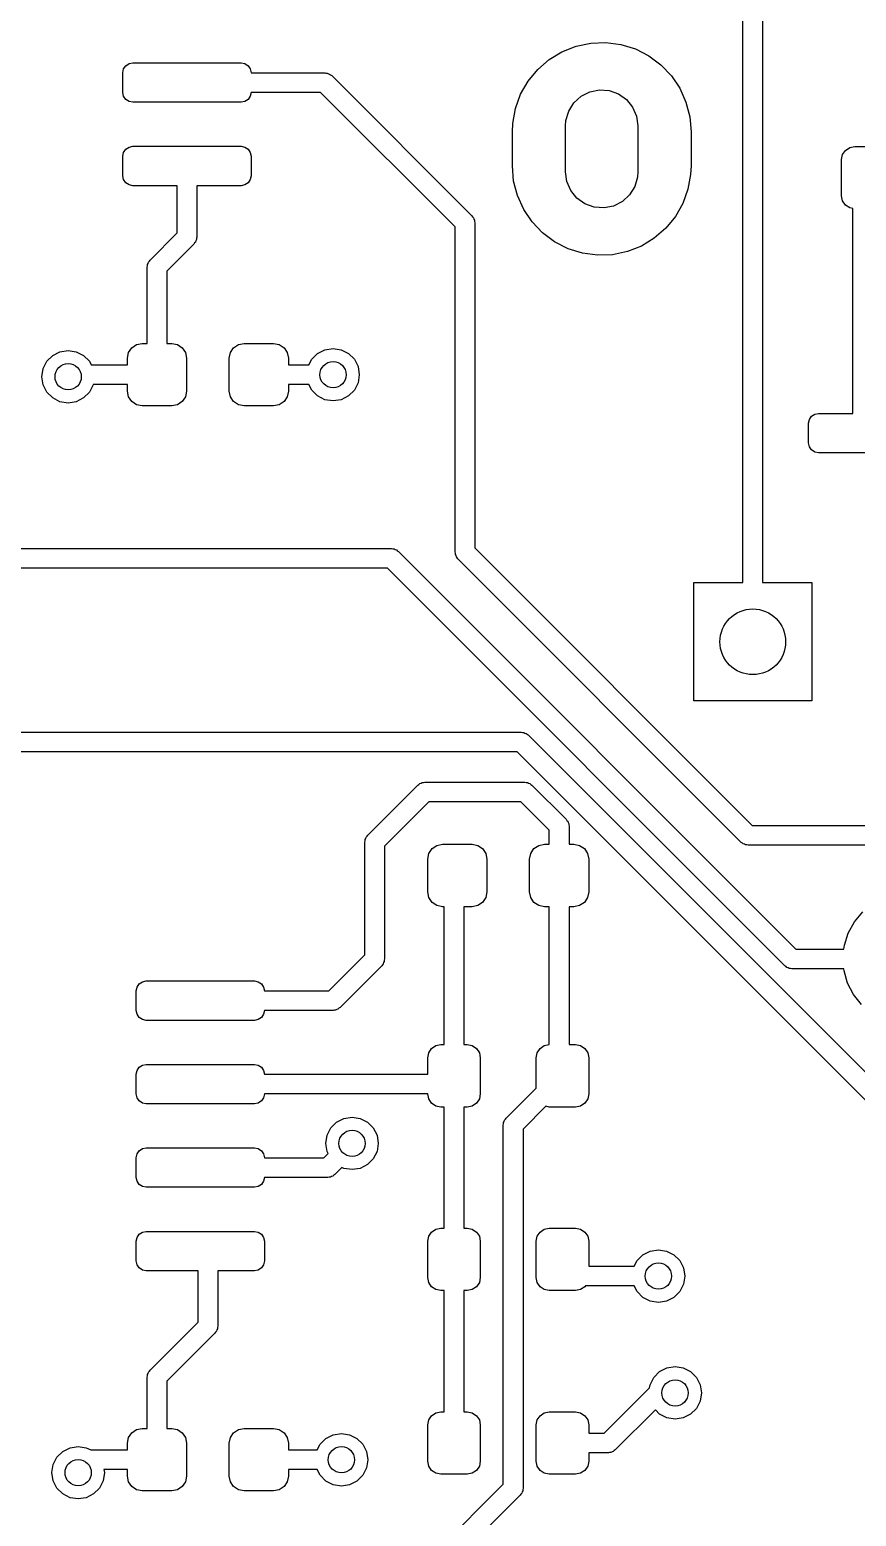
# Model space of a CAD drawing. Extents: x 74 to 208, y -143 to -31.
# Drawn here: x 156.04 to 168.62, y -102.21 to -79.59 of the extents above; entities that cross this region are included whole.
import ezdxf

# ---------------------------------------------------------------- set-up
doc = ezdxf.new("R2010")
doc.units = 0
doc.layers.add('BLACK', color=7, linetype='CONTINUOUS')

msp = doc.modelspace()

# ---------------------------------------------------------------- linework, layer by layer
at = {"layer": 'BLACK', "linetype": 'CONTINUOUS'}
for p, q in [((166.895, -88), (166.895, -76.1758)), ((167.195, -76.2379), (167.195, -88)), ((164.14, -79.9218), (164.354, -79.8374)), ((164.354, -79.8374), (164.579, -79.7901)), ((164.579, -79.7901), (164.809, -79.7815)), ((164.809, -79.7815), (165.037, -79.8117)), ((165.037, -79.8117), (165.257, -79.8799)), ((163.77, -80.1919), (163.944, -80.0411)), ((163.944, -80.0411), (164.14, -79.9218)), ((165.257, -79.8799), (165.462, -79.9841)), ((165.462, -79.9841), (165.646, -80.1214)), ((157.456, -80.241), (157.467, -80.1836)), ((157.456, -80.541), (157.456, -80.241)), ((157.467, -80.1836), (157.5, -80.1349)), ((157.5, -80.1349), (157.549, -80.1024)), ((157.549, -80.1024), (157.606, -80.091)), ((157.606, -80.091), (159.256, -80.091)), ((159.256, -80.091), (159.313, -80.1024)), ((159.313, -80.1024), (159.362, -80.1349)), ((159.362, -80.1349), (159.395, -80.1836)), ((159.395, -80.1836), (159.406, -80.241)), ((159.406, -80.241), (160.528, -80.241)), ((160.528, -80.241), (160.547, -80.2461)), ((160.547, -80.2461), (160.567, -80.2461)), ((160.567, -80.2461), (160.584, -80.256)), ((160.584, -80.256), (160.603, -80.2611)), ((160.603, -80.2611), (160.617, -80.2751)), ((160.617, -80.2751), (160.634, -80.2849)), ((160.634, -80.2849), (162.768, -82.4185)), ((163.624, -80.3697), (163.77, -80.1919)), ((165.646, -80.1214), (165.805, -80.2878)), ((165.805, -80.2878), (165.933, -80.4786)), ((163.51, -80.5695), (163.624, -80.3697)), ((164.564, -80.5306), (164.71, -80.5011)), ((164.71, -80.5011), (164.859, -80.512)), ((164.859, -80.512), (165, -80.5626)), ((165.933, -80.4786), (166.028, -80.6883)), ((157.467, -80.5984), (157.456, -80.541)), ((157.5, -80.6471), (157.467, -80.5984)), ((157.549, -80.6796), (157.5, -80.6471)), ((157.606, -80.691), (157.549, -80.6796)), ((159.256, -80.691), (157.606, -80.691)), ((159.313, -80.6796), (159.256, -80.691)), ((159.362, -80.6471), (159.313, -80.6796)), ((159.395, -80.5984), (159.362, -80.6471)), ((159.406, -80.541), (159.395, -80.5984)), ((160.466, -80.541), (159.406, -80.541)), ((162.512, -82.5867), (160.466, -80.541)), ((163.432, -80.7857), (163.51, -80.5695)), ((164.243, -80.8263), (164.321, -80.6994)), ((164.321, -80.6994), (164.431, -80.5984)), ((164.431, -80.5984), (164.564, -80.5306)), ((165, -80.5626), (165.122, -80.6491)), ((165.122, -80.6491), (165.215, -80.7651)), ((166.028, -80.6883), (166.086, -80.9109)), ((163.391, -81.012), (163.432, -80.7857)), ((164.195, -81.05), (164.201, -80.9697)), ((164.201, -80.9697), (164.243, -80.8263)), ((165.215, -80.7651), (165.275, -80.9021)), ((165.275, -80.9021), (165.295, -81.05)), ((166.086, -80.9109), (166.105, -81.14)), ((163.385, -81.14), (163.391, -81.012)), ((163.385, -81.66), (163.385, -81.14)), ((164.195, -81.75), (164.195, -81.05)), ((165.295, -81.05), (165.295, -81.75)), ((166.105, -81.14), (166.105, -81.66)), ((157.467, -81.4536), (157.5, -81.4049)), ((157.5, -81.4049), (157.549, -81.3724)), ((157.549, -81.3724), (157.606, -81.361)), ((157.606, -81.361), (159.256, -81.361)), ((159.256, -81.361), (159.313, -81.3724)), ((159.313, -81.3724), (159.362, -81.4049)), ((159.362, -81.4049), (159.395, -81.4536)), ((168.411, -81.4873), (168.455, -81.4224)), ((168.455, -81.4224), (168.52, -81.379)), ((168.52, -81.379), (168.596, -81.3638)), ((168.596, -81.3638), (168.996, -81.3638)), ((157.456, -81.511), (157.467, -81.4536)), ((157.456, -81.811), (157.456, -81.511)), ((159.395, -81.4536), (159.406, -81.511)), ((159.406, -81.511), (159.406, -81.811)), ((168.396, -81.5638), (168.411, -81.4873)), ((168.396, -82.1138), (168.396, -81.5638)), ((157.467, -81.8684), (157.456, -81.811)), ((157.5, -81.9171), (157.467, -81.8684)), ((159.395, -81.8684), (159.362, -81.9171)), ((159.406, -81.811), (159.395, -81.8684)), ((163.404, -81.8891), (163.385, -81.66)), ((164.215, -81.8979), (164.195, -81.75)), ((165.289, -81.8303), (165.247, -81.9737)), ((165.295, -81.75), (165.289, -81.8303)), ((166.099, -81.788), (166.058, -82.0143)), ((166.105, -81.66), (166.099, -81.788)), ((157.549, -81.9496), (157.5, -81.9171)), ((157.606, -81.961), (157.549, -81.9496)), ((158.281, -81.961), (157.606, -81.961)), ((158.281, -82.6799), (158.281, -81.961)), ((159.256, -81.961), (158.581, -81.961)), ((158.581, -81.961), (158.581, -82.742)), ((159.313, -81.9496), (159.256, -81.961)), ((159.362, -81.9171), (159.313, -81.9496)), ((163.462, -82.1117), (163.404, -81.8891)), ((164.275, -82.0349), (164.215, -81.8979)), ((164.368, -82.1509), (164.275, -82.0349)), ((165.169, -82.1006), (165.059, -82.2016)), ((165.247, -81.9737), (165.169, -82.1006)), ((166.058, -82.0143), (165.98, -82.2305)), ((163.557, -82.3214), (163.462, -82.1117)), ((163.685, -82.5122), (163.557, -82.3214)), ((164.49, -82.2374), (164.368, -82.1509)), ((164.631, -82.288), (164.49, -82.2374)), ((164.78, -82.2989), (164.631, -82.288)), ((164.926, -82.2694), (164.78, -82.2989)), ((165.059, -82.2016), (164.926, -82.2694)), ((165.98, -82.2305), (165.866, -82.4303)), ((168.411, -82.1903), (168.396, -82.1138)), ((168.455, -82.2552), (168.411, -82.1903)), ((168.52, -82.2986), (168.455, -82.2552)), ((168.57, -82.3086), (168.52, -82.2986)), ((168.57, -85.425), (168.57, -82.3086)), ((162.768, -82.4185), (162.778, -82.4356)), ((162.778, -82.4356), (162.792, -82.4496)), ((162.792, -82.4496), (162.797, -82.4687)), ((162.797, -82.4687), (162.806, -82.4858)), ((162.806, -82.4858), (162.806, -82.5055)), ((162.806, -82.5055), (162.812, -82.5246)), ((162.812, -82.5246), (162.812, -87.4711)), ((163.844, -82.6786), (163.685, -82.5122)), ((165.866, -82.4303), (165.72, -82.6081)), ((157.869, -83.0919), (158.281, -82.6799)), ((158.576, -82.7808), (158.566, -82.7979)), ((158.581, -82.742), (158.576, -82.7611)), ((158.576, -82.7611), (158.576, -82.7808)), ((162.512, -87.5332), (162.512, -82.5867)), ((164.028, -82.8159), (163.844, -82.6786)), ((165.546, -82.7589), (165.35, -82.8782)), ((165.72, -82.6081), (165.546, -82.7589)), ((158.537, -82.8481), (158.125, -83.2601)), ((158.547, -82.831), (158.537, -82.8481)), ((158.561, -82.817), (158.547, -82.831)), ((158.566, -82.7979), (158.561, -82.817)), ((164.233, -82.9201), (164.028, -82.8159)), ((164.453, -82.9883), (164.233, -82.9201)), ((164.681, -83.0185), (164.453, -82.9883)), ((164.911, -83.0099), (164.681, -83.0185)), ((165.136, -82.9626), (164.911, -83.0099)), ((165.35, -82.8782), (165.136, -82.9626)), ((157.825, -83.198), (157.83, -83.1789)), ((157.825, -84.361), (157.825, -83.198)), ((157.83, -83.1592), (157.84, -83.1421)), ((157.83, -83.1789), (157.83, -83.1592)), ((157.84, -83.1421), (157.845, -83.123)), ((157.845, -83.123), (157.859, -83.109)), ((157.859, -83.109), (157.869, -83.0919)), ((158.125, -83.2601), (158.125, -84.361)), ((157.664, -84.3781), (157.75, -84.361)), ((157.75, -84.361), (157.825, -84.361)), ((158.125, -84.361), (158.2, -84.361)), ((158.2, -84.361), (158.286, -84.3781)), ((159.214, -84.3781), (159.3, -84.361)), ((159.3, -84.361), (159.75, -84.361)), ((159.75, -84.361), (159.836, -84.3781)), ((156.298, -84.632), (156.387, -84.5435)), ((156.387, -84.5435), (156.498, -84.4867)), ((156.498, -84.4867), (156.622, -84.4671)), ((156.622, -84.4671), (156.746, -84.4867)), ((156.746, -84.4867), (156.857, -84.5435)), ((156.857, -84.5435), (156.946, -84.632)), ((157.525, -84.586), (157.542, -84.4999)), ((157.525, -84.686), (157.525, -84.586)), ((157.542, -84.4999), (157.591, -84.4269)), ((157.591, -84.4269), (157.664, -84.3781)), ((158.286, -84.3781), (158.359, -84.4269)), ((158.359, -84.4269), (158.408, -84.4999)), ((158.408, -84.4999), (158.425, -84.586)), ((158.425, -84.586), (158.425, -85.086)), ((159.075, -84.586), (159.092, -84.4999)), ((159.075, -85.086), (159.075, -84.586)), ((159.092, -84.4999), (159.141, -84.4269)), ((159.141, -84.4269), (159.214, -84.3781)), ((159.836, -84.3781), (159.909, -84.4269)), ((159.909, -84.4269), (159.958, -84.4999)), ((159.958, -84.4999), (159.975, -84.586)), ((159.975, -84.586), (159.975, -84.686)), ((160.331, -84.6009), (160.42, -84.5124)), ((160.42, -84.5124), (160.531, -84.4556)), ((160.531, -84.4556), (160.655, -84.436)), ((160.655, -84.436), (160.779, -84.4556)), ((160.779, -84.4556), (160.89, -84.5124)), ((160.89, -84.5124), (160.979, -84.6009)), ((156.222, -84.8671), (156.242, -84.7435)), ((156.242, -84.7435), (156.298, -84.632)), ((156.946, -84.632), (156.973, -84.686)), ((156.973, -84.686), (157.525, -84.686)), ((159.975, -84.686), (160.288, -84.686)), ((160.288, -84.686), (160.331, -84.6009)), ((160.979, -84.6009), (161.035, -84.7124)), ((161.035, -84.7124), (161.055, -84.836)), ((156.242, -84.9907), (156.222, -84.8671)), ((156.298, -85.1022), (156.242, -84.9907)), ((157.003, -84.9907), (156.946, -85.1022)), ((157.525, -84.986), (157.003, -84.986)), ((157.003, -84.986), (157.003, -84.9907)), ((157.525, -85.086), (157.525, -84.986)), ((160.288, -84.986), (159.975, -84.986)), ((159.975, -84.986), (159.975, -85.086)), ((160.331, -85.0711), (160.288, -84.986)), ((161.035, -84.9596), (160.979, -85.0711)), ((161.055, -84.836), (161.035, -84.9596)), ((156.387, -85.1907), (156.298, -85.1022)), ((156.498, -85.2475), (156.387, -85.1907)), ((156.622, -85.2671), (156.498, -85.2475)), ((156.746, -85.2475), (156.622, -85.2671)), ((156.857, -85.1907), (156.746, -85.2475)), ((156.946, -85.1022), (156.857, -85.1907)), ((157.542, -85.1721), (157.525, -85.086)), ((157.591, -85.2451), (157.542, -85.1721)), ((157.664, -85.2939), (157.591, -85.2451)), ((158.359, -85.2451), (158.286, -85.2939)), ((158.408, -85.1721), (158.359, -85.2451)), ((158.425, -85.086), (158.408, -85.1721)), ((159.092, -85.1721), (159.075, -85.086)), ((159.141, -85.2451), (159.092, -85.1721)), ((159.214, -85.2939), (159.141, -85.2451)), ((159.909, -85.2451), (159.836, -85.2939)), ((159.958, -85.1721), (159.909, -85.2451)), ((159.975, -85.086), (159.958, -85.1721)), ((160.42, -85.1596), (160.331, -85.0711)), ((160.531, -85.2164), (160.42, -85.1596)), ((160.655, -85.236), (160.531, -85.2164)), ((160.779, -85.2164), (160.655, -85.236)), ((160.89, -85.1596), (160.779, -85.2164)), ((160.979, -85.0711), (160.89, -85.1596)), ((157.75, -85.311), (157.664, -85.2939)), ((158.2, -85.311), (157.75, -85.311)), ((158.286, -85.2939), (158.2, -85.311)), ((159.3, -85.311), (159.214, -85.2939)), ((159.75, -85.311), (159.3, -85.311)), ((159.836, -85.2939), (159.75, -85.311)), ((167.907, -85.5176), (167.939, -85.4689)), ((167.939, -85.4689), (167.988, -85.4364)), ((167.988, -85.4364), (168.045, -85.425)), ((168.045, -85.425), (168.57, -85.425)), ((167.895, -85.575), (167.907, -85.5176)), ((167.895, -85.875), (167.895, -85.575)), ((167.907, -85.9324), (167.895, -85.875)), ((167.939, -85.9811), (167.907, -85.9324)), ((167.988, -86.0136), (167.939, -85.9811)), ((168.045, -86.025), (167.988, -86.0136)), ((169.22, -86.025), (168.045, -86.025)), ((152.716, -87.48), (161.544, -87.48)), ((161.544, -87.48), (161.563, -87.4851)), ((161.563, -87.4851), (161.583, -87.4851)), ((161.583, -87.4851), (161.6, -87.495)), ((161.6, -87.495), (161.619, -87.5001)), ((161.619, -87.5001), (161.633, -87.5141)), ((161.633, -87.5141), (161.65, -87.5239)), ((161.65, -87.5239), (167.702, -93.576)), ((162.517, -87.5523), (162.512, -87.5332)), ((162.812, -87.4711), (167.037, -91.6964)), ((162.517, -87.572), (162.517, -87.5523)), ((162.527, -87.5891), (162.517, -87.572)), ((162.532, -87.6082), (162.527, -87.5891)), ((162.546, -87.6222), (162.532, -87.6082)), ((162.556, -87.6393), (162.546, -87.6222)), ((166.869, -91.9525), (162.556, -87.6393)), ((161.482, -87.78), (152.654, -87.78)), ((167.534, -93.8321), (161.482, -87.78)), ((166.145, -89.8), (166.145, -88)), ((166.145, -88), (166.895, -88)), ((167.195, -88), (167.945, -88)), ((167.945, -88), (167.945, -89.8)), ((167.945, -89.8), (166.145, -89.8)), ((153.478, -90.274), (163.521, -90.274)), ((163.521, -90.274), (163.54, -90.2791)), ((163.54, -90.2791), (163.56, -90.2791)), ((163.56, -90.2791), (163.577, -90.289)), ((163.577, -90.289), (163.596, -90.2941)), ((163.596, -90.2941), (163.61, -90.3081)), ((163.61, -90.3081), (163.627, -90.3179)), ((163.627, -90.3179), (170.286, -96.9768)), ((163.459, -90.574), (153.416, -90.574)), ((170.03, -97.145), (163.459, -90.574)), ((161.184, -91.8419), (161.946, -91.0799)), ((161.946, -91.0799), (161.963, -91.0701)), ((161.963, -91.0701), (161.977, -91.0561)), ((161.977, -91.0561), (161.996, -91.051)), ((161.996, -91.051), (162.013, -91.0411)), ((162.013, -91.0411), (162.033, -91.0411)), ((162.033, -91.0411), (162.052, -91.036)), ((162.052, -91.036), (163.576, -91.036)), ((163.576, -91.036), (163.595, -91.0411)), ((163.595, -91.0411), (163.615, -91.0411)), ((163.615, -91.0411), (163.632, -91.051)), ((163.632, -91.051), (163.651, -91.0561)), ((163.651, -91.0561), (163.665, -91.0701)), ((163.665, -91.0701), (163.682, -91.0799)), ((163.682, -91.0799), (164.203, -91.6009)), ((162.114, -91.336), (161.44, -92.0101)), ((163.514, -91.336), (162.114, -91.336)), ((163.947, -91.7691), (163.514, -91.336)), ((164.203, -91.6009), (164.213, -91.618)), ((163.947, -91.981), (163.947, -91.7691)), ((164.213, -91.618), (164.227, -91.632)), ((164.227, -91.632), (164.232, -91.6511)), ((164.232, -91.6511), (164.242, -91.6682)), ((164.242, -91.6682), (164.242, -91.6879)), ((164.242, -91.6879), (164.247, -91.707)), ((164.247, -91.707), (164.247, -91.981)), ((167.037, -91.6964), (172.728, -91.6964)), ((161.14, -91.948), (161.145, -91.9289)), ((161.14, -93.6639), (161.14, -91.948)), ((161.145, -91.9092), (161.155, -91.8921)), ((161.145, -91.9289), (161.145, -91.9092)), ((161.155, -91.8921), (161.16, -91.873)), ((161.16, -91.873), (161.174, -91.859)), ((161.174, -91.859), (161.184, -91.8419)), ((161.44, -92.0101), (161.44, -93.726)), ((162.114, -92.1199), (162.163, -92.0469)), ((162.163, -92.0469), (162.236, -91.9981)), ((162.236, -91.9981), (162.322, -91.981)), ((162.322, -91.981), (162.772, -91.981)), ((162.772, -91.981), (162.858, -91.9981)), ((162.858, -91.9981), (162.931, -92.0469)), ((162.931, -92.0469), (162.98, -92.1199)), ((163.664, -92.1199), (163.713, -92.0469)), ((163.713, -92.0469), (163.786, -91.9981)), ((163.786, -91.9981), (163.872, -91.981)), ((163.872, -91.981), (163.947, -91.981)), ((164.247, -91.981), (164.322, -91.981)), ((164.322, -91.981), (164.408, -91.9981)), ((164.408, -91.9981), (164.481, -92.0469)), ((164.481, -92.0469), (164.53, -92.1199)), ((166.886, -91.9623), (166.869, -91.9525)), ((166.9, -91.9763), (166.886, -91.9623)), ((166.919, -91.9814), (166.9, -91.9763)), ((166.936, -91.9913), (166.919, -91.9814)), ((166.956, -91.9913), (166.936, -91.9913)), ((166.975, -91.9964), (166.956, -91.9913)), ((172.79, -91.9964), (166.975, -91.9964)), ((162.097, -92.206), (162.114, -92.1199)), ((162.097, -92.706), (162.097, -92.206)), ((162.98, -92.1199), (162.997, -92.206)), ((162.997, -92.206), (162.997, -92.706)), ((163.647, -92.206), (163.664, -92.1199)), ((163.647, -92.706), (163.647, -92.206)), ((164.53, -92.1199), (164.547, -92.206)), ((164.547, -92.206), (164.547, -92.706)), ((162.114, -92.7921), (162.097, -92.706)), ((162.997, -92.706), (162.98, -92.7921)), ((163.664, -92.7921), (163.647, -92.706)), ((164.547, -92.706), (164.53, -92.7921)), ((162.163, -92.8651), (162.114, -92.7921)), ((162.236, -92.9139), (162.163, -92.8651)), ((162.322, -92.931), (162.236, -92.9139)), ((162.347, -92.931), (162.322, -92.931)), ((162.347, -95.029), (162.347, -92.931)), ((162.772, -92.931), (162.647, -92.931)), ((162.647, -92.931), (162.647, -95.029)), ((162.858, -92.9139), (162.772, -92.931)), ((162.931, -92.8651), (162.858, -92.9139)), ((162.98, -92.7921), (162.931, -92.8651)), ((163.713, -92.8651), (163.664, -92.7921)), ((163.786, -92.9139), (163.713, -92.8651)), ((163.872, -92.931), (163.786, -92.9139)), ((163.947, -92.931), (163.872, -92.931)), ((163.947, -95.029), (163.947, -92.931)), ((164.322, -92.931), (164.247, -92.931)), ((164.247, -92.931), (164.247, -95.029)), ((164.408, -92.9139), (164.322, -92.931)), ((164.481, -92.8651), (164.408, -92.9139)), ((164.53, -92.7921), (164.481, -92.8651)), ((168.499, -93.3321), (168.593, -93.161)), ((168.593, -93.161), (168.718, -93.0115)), ((168.44, -93.5181), (168.499, -93.3321)), ((167.702, -93.576), (168.433, -93.576)), ((168.433, -93.576), (168.44, -93.5181)), ((160.593, -94.211), (161.14, -93.6639)), ((161.396, -93.8321), (160.761, -94.4671)), ((161.406, -93.815), (161.396, -93.8321)), ((161.42, -93.801), (161.406, -93.815)), ((161.425, -93.7819), (161.42, -93.801)), ((161.435, -93.7648), (161.425, -93.7819)), ((161.44, -93.726), (161.435, -93.7451)), ((161.435, -93.7451), (161.435, -93.7648)), ((167.551, -93.8419), (167.534, -93.8321)), ((167.565, -93.8559), (167.551, -93.8419)), ((167.584, -93.861), (167.565, -93.8559)), ((167.601, -93.8709), (167.584, -93.861)), ((157.703, -94.1049), (157.752, -94.0724)), ((157.752, -94.0724), (157.809, -94.061)), ((157.809, -94.061), (159.459, -94.061)), ((159.459, -94.061), (159.517, -94.0724)), ((159.517, -94.0724), (159.565, -94.1049)), ((167.621, -93.8709), (167.601, -93.8709)), ((167.64, -93.876), (167.621, -93.8709)), ((168.432, -93.876), (167.64, -93.876)), ((168.434, -93.9065), (168.432, -93.876)), ((168.488, -94.0941), (168.434, -93.9065)), ((168.577, -94.2677), (168.488, -94.0941)), ((157.659, -94.211), (157.671, -94.1536)), ((157.659, -94.511), (157.659, -94.211)), ((157.671, -94.1536), (157.703, -94.1049)), ((159.565, -94.1049), (159.598, -94.1536)), ((159.598, -94.1536), (159.609, -94.211)), ((159.609, -94.211), (160.593, -94.211)), ((168.699, -94.4207), (168.577, -94.2677)), ((157.671, -94.5684), (157.659, -94.511)), ((159.609, -94.511), (159.598, -94.5684)), ((160.655, -94.511), (159.609, -94.511)), ((160.674, -94.5059), (160.655, -94.511)), ((160.694, -94.5059), (160.674, -94.5059)), ((160.711, -94.496), (160.694, -94.5059)), ((160.73, -94.4909), (160.711, -94.496)), ((160.744, -94.4769), (160.73, -94.4909)), ((160.761, -94.4671), (160.744, -94.4769)), ((157.703, -94.6171), (157.671, -94.5684)), ((157.752, -94.6496), (157.703, -94.6171)), ((157.809, -94.661), (157.752, -94.6496)), ((159.459, -94.661), (157.809, -94.661)), ((159.517, -94.6496), (159.459, -94.661)), ((159.565, -94.6171), (159.517, -94.6496)), ((159.598, -94.5684), (159.565, -94.6171)), ((162.097, -95.229), (162.112, -95.1525)), ((162.112, -95.1525), (162.156, -95.0876)), ((162.156, -95.0876), (162.22, -95.0442)), ((162.22, -95.0442), (162.297, -95.029)), ((162.297, -95.029), (162.347, -95.029)), ((162.647, -95.029), (162.697, -95.029)), ((162.697, -95.029), (162.774, -95.0442)), ((162.774, -95.0442), (162.838, -95.0876)), ((162.838, -95.0876), (162.882, -95.1525)), ((162.882, -95.1525), (162.897, -95.229)), ((163.747, -95.229), (163.762, -95.1525)), ((163.762, -95.1525), (163.806, -95.0876)), ((163.806, -95.0876), (163.87, -95.0442)), ((163.87, -95.0442), (163.947, -95.029)), ((164.247, -95.029), (164.347, -95.029)), ((164.347, -95.029), (164.424, -95.0442)), ((164.424, -95.0442), (164.488, -95.0876)), ((164.488, -95.0876), (164.532, -95.1525)), ((164.532, -95.1525), (164.547, -95.229)), ((157.659, -95.481), (157.671, -95.4236)), ((157.671, -95.4236), (157.703, -95.3749)), ((157.703, -95.3749), (157.752, -95.3424)), ((157.752, -95.3424), (157.809, -95.331)), ((157.809, -95.331), (159.459, -95.331)), ((159.459, -95.331), (159.517, -95.3424)), ((159.517, -95.3424), (159.565, -95.3749)), ((159.565, -95.3749), (159.598, -95.4236)), ((159.598, -95.4236), (159.609, -95.481)), ((162.097, -95.481), (162.097, -95.229)), ((162.897, -95.229), (162.897, -95.779)), ((163.747, -95.6919), (163.747, -95.229)), ((164.547, -95.229), (164.547, -95.779)), ((157.659, -95.781), (157.659, -95.481)), ((159.609, -95.481), (162.097, -95.481)), ((157.671, -95.8384), (157.659, -95.781)), ((157.703, -95.8871), (157.671, -95.8384)), ((157.752, -95.9196), (157.703, -95.8871)), ((159.565, -95.8871), (159.517, -95.9196)), ((159.598, -95.8384), (159.565, -95.8871)), ((159.609, -95.781), (159.598, -95.8384)), ((162.097, -95.781), (159.609, -95.781)), ((162.112, -95.8555), (162.097, -95.781)), ((162.156, -95.9204), (162.112, -95.8555)), ((162.882, -95.8555), (162.838, -95.9204)), ((162.897, -95.779), (162.882, -95.8555)), ((163.291, -96.1479), (163.747, -95.6919)), ((164.532, -95.8555), (164.488, -95.9204)), ((164.547, -95.779), (164.532, -95.8555)), ((157.809, -95.931), (157.752, -95.9196)), ((159.459, -95.931), (157.809, -95.931)), ((159.517, -95.9196), (159.459, -95.931)), ((160.821, -96.1521), (160.944, -96.1325)), ((160.944, -96.1325), (161.068, -96.1521)), ((162.22, -95.9638), (162.156, -95.9204)), ((162.297, -95.979), (162.22, -95.9638)), ((162.347, -95.979), (162.297, -95.979)), ((162.347, -97.823), (162.347, -95.979)), ((162.697, -95.979), (162.647, -95.979)), ((162.647, -95.979), (162.647, -97.823)), ((162.774, -95.9638), (162.697, -95.979)), ((162.838, -95.9204), (162.774, -95.9638)), ((163.895, -95.9686), (163.547, -96.3161)), ((163.947, -95.979), (163.895, -95.9686)), ((164.347, -95.979), (163.947, -95.979)), ((164.424, -95.9638), (164.347, -95.979)), ((164.488, -95.9204), (164.424, -95.9638)), ((160.564, -96.4089), (160.621, -96.2974)), ((160.621, -96.2974), (160.709, -96.2089)), ((160.709, -96.2089), (160.821, -96.1521)), ((161.068, -96.1521), (161.179, -96.2089)), ((161.179, -96.2089), (161.268, -96.2974)), ((161.268, -96.2974), (161.325, -96.4089)), ((163.247, -96.254), (163.252, -96.2349)), ((163.247, -101.717), (163.247, -96.254)), ((163.252, -96.2152), (163.262, -96.1981)), ((163.252, -96.2349), (163.252, -96.2152)), ((163.262, -96.1981), (163.267, -96.179)), ((163.267, -96.179), (163.281, -96.165)), ((163.281, -96.165), (163.291, -96.1479)), ((163.547, -96.3161), (163.547, -101.779)), ((160.544, -96.5325), (160.564, -96.4089)), ((160.564, -96.6561), (160.544, -96.5325)), ((161.325, -96.4089), (161.344, -96.5325)), ((161.344, -96.5325), (161.325, -96.6561)), ((157.659, -96.751), (157.671, -96.6936)), ((157.659, -97.051), (157.659, -96.751)), ((157.671, -96.6936), (157.703, -96.6449)), ((157.703, -96.6449), (157.752, -96.6124)), ((157.752, -96.6124), (157.809, -96.601)), ((157.809, -96.601), (159.459, -96.601)), ((159.459, -96.601), (159.517, -96.6124)), ((159.517, -96.6124), (159.565, -96.6449)), ((159.565, -96.6449), (159.598, -96.6936)), ((159.598, -96.6936), (159.609, -96.751)), ((159.609, -96.751), (160.514, -96.751)), ((160.514, -96.751), (160.579, -96.6857)), ((160.579, -96.6857), (160.564, -96.6561)), ((161.268, -96.7676), (161.179, -96.8561)), ((161.325, -96.6561), (161.268, -96.7676)), ((160.632, -97.036), (160.615, -97.0459)), ((160.651, -97.0309), (160.632, -97.036)), ((160.665, -97.0169), (160.651, -97.0309)), ((160.682, -97.0071), (160.665, -97.0169)), ((160.791, -96.8978), (160.682, -97.0071)), ((160.821, -96.9129), (160.791, -96.8978)), ((160.944, -96.9325), (160.821, -96.9129)), ((161.068, -96.9129), (160.944, -96.9325)), ((161.179, -96.8561), (161.068, -96.9129)), ((157.671, -97.1084), (157.659, -97.051)), ((157.703, -97.1571), (157.671, -97.1084)), ((157.752, -97.1896), (157.703, -97.1571)), ((157.809, -97.201), (157.752, -97.1896)), ((159.459, -97.201), (157.809, -97.201)), ((159.517, -97.1896), (159.459, -97.201)), ((159.565, -97.1571), (159.517, -97.1896)), ((159.598, -97.1084), (159.565, -97.1571)), ((159.609, -97.051), (159.598, -97.1084)), ((160.576, -97.051), (159.609, -97.051)), ((160.595, -97.0459), (160.576, -97.051)), ((160.615, -97.0459), (160.595, -97.0459)), ((157.671, -97.9636), (157.703, -97.9149)), ((157.703, -97.9149), (157.752, -97.8824)), ((157.752, -97.8824), (157.809, -97.871)), ((157.809, -97.871), (159.459, -97.871)), ((159.459, -97.871), (159.517, -97.8824)), ((159.517, -97.8824), (159.565, -97.9149)), ((159.565, -97.9149), (159.598, -97.9636)), ((162.112, -97.9465), (162.156, -97.8816)), ((162.156, -97.8816), (162.22, -97.8382)), ((162.22, -97.8382), (162.297, -97.823)), ((162.297, -97.823), (162.347, -97.823)), ((162.647, -97.823), (162.697, -97.823)), ((162.697, -97.823), (162.774, -97.8382)), ((162.774, -97.8382), (162.838, -97.8816)), ((162.838, -97.8816), (162.882, -97.9465)), ((163.762, -97.9465), (163.806, -97.8816)), ((163.806, -97.8816), (163.87, -97.8382)), ((163.87, -97.8382), (163.947, -97.823)), ((163.947, -97.823), (164.347, -97.823)), ((164.347, -97.823), (164.424, -97.8382)), ((164.424, -97.8382), (164.488, -97.8816)), ((164.488, -97.8816), (164.532, -97.9465)), ((157.659, -98.021), (157.671, -97.9636)), ((157.659, -98.321), (157.659, -98.021)), ((159.598, -97.9636), (159.609, -98.021)), ((159.609, -98.021), (159.609, -98.321)), ((162.097, -98.023), (162.112, -97.9465)), ((162.097, -98.573), (162.097, -98.023)), ((162.882, -97.9465), (162.897, -98.023)), ((162.897, -98.023), (162.897, -98.573)), ((163.747, -98.023), (163.762, -97.9465)), ((163.747, -98.573), (163.747, -98.023)), ((164.532, -97.9465), (164.547, -98.023)), ((164.547, -98.023), (164.547, -98.402)), ((165.484, -98.1716), (165.608, -98.152)), ((165.608, -98.152), (165.732, -98.1716)), ((157.671, -98.3784), (157.659, -98.321)), ((157.703, -98.4271), (157.671, -98.3784)), ((159.598, -98.3784), (159.565, -98.4271)), ((159.609, -98.321), (159.598, -98.3784)), ((165.241, -98.402), (165.284, -98.3169)), ((165.284, -98.3169), (165.373, -98.2284)), ((165.373, -98.2284), (165.484, -98.1716)), ((165.732, -98.1716), (165.843, -98.2284)), ((165.843, -98.2284), (165.932, -98.3169)), ((165.932, -98.3169), (165.988, -98.4284)), ((157.752, -98.4596), (157.703, -98.4271)), ((157.809, -98.471), (157.752, -98.4596)), ((158.6, -98.471), (157.809, -98.471)), ((158.6, -99.2519), (158.6, -98.471)), ((159.459, -98.471), (158.9, -98.471)), ((158.9, -98.471), (158.9, -99.314)), ((159.517, -98.4596), (159.459, -98.471)), ((159.565, -98.4271), (159.517, -98.4596)), ((162.112, -98.6495), (162.097, -98.573)), ((162.897, -98.573), (162.882, -98.6495)), ((163.762, -98.6495), (163.747, -98.573)), ((164.547, -98.402), (165.241, -98.402)), ((165.988, -98.4284), (166.008, -98.552)), ((166.008, -98.552), (165.988, -98.6756)), ((162.156, -98.7144), (162.112, -98.6495)), ((162.22, -98.7578), (162.156, -98.7144)), ((162.297, -98.773), (162.22, -98.7578)), ((162.347, -98.773), (162.297, -98.773)), ((162.347, -100.617), (162.347, -98.773)), ((162.697, -98.773), (162.647, -98.773)), ((162.647, -98.773), (162.647, -100.617)), ((162.774, -98.7578), (162.697, -98.773)), ((162.838, -98.7144), (162.774, -98.7578)), ((162.882, -98.6495), (162.838, -98.7144)), ((163.806, -98.7144), (163.762, -98.6495)), ((163.87, -98.7578), (163.806, -98.7144)), ((163.947, -98.773), (163.87, -98.7578)), ((164.347, -98.773), (163.947, -98.773)), ((164.424, -98.7578), (164.347, -98.773)), ((164.488, -98.7144), (164.424, -98.7578)), ((164.497, -98.702), (164.488, -98.7144)), ((165.241, -98.702), (164.497, -98.702)), ((165.284, -98.7871), (165.241, -98.702)), ((165.373, -98.8756), (165.284, -98.7871)), ((165.932, -98.7871), (165.843, -98.8756)), ((165.988, -98.6756), (165.932, -98.7871)), ((165.484, -98.9324), (165.373, -98.8756)), ((165.608, -98.952), (165.484, -98.9324)), ((165.732, -98.9324), (165.608, -98.952)), ((165.843, -98.8756), (165.732, -98.9324)), ((157.869, -99.9829), (158.6, -99.2519)), ((158.856, -99.4201), (158.125, -100.151)), ((158.866, -99.403), (158.856, -99.4201)), ((158.88, -99.389), (158.866, -99.403)), ((158.885, -99.3699), (158.88, -99.389)), ((158.895, -99.3528), (158.885, -99.3699)), ((158.9, -99.314), (158.895, -99.3331)), ((158.895, -99.3331), (158.895, -99.3528)), ((165.627, -100.006), (165.738, -99.9496)), ((165.738, -99.9496), (165.862, -99.93)), ((165.862, -99.93), (165.986, -99.9496)), ((165.986, -99.9496), (166.097, -100.006)), ((157.825, -100.089), (157.83, -100.07)), ((157.825, -100.871), (157.825, -100.089)), ((157.83, -100.05), (157.84, -100.033)), ((157.83, -100.07), (157.83, -100.05)), ((157.84, -100.033), (157.845, -100.014)), ((157.845, -100.014), (157.859, -100)), ((157.859, -100), (157.869, -99.9829)), ((158.125, -100.151), (158.125, -100.871)), ((165.482, -100.206), (165.538, -100.095)), ((165.538, -100.095), (165.627, -100.006)), ((166.097, -100.006), (166.186, -100.095)), ((166.186, -100.095), (166.242, -100.206)), ((164.784, -100.942), (165.474, -100.251)), ((165.474, -100.251), (165.482, -100.206)), ((166.242, -100.206), (166.262, -100.33)), ((166.262, -100.33), (166.242, -100.454)), ((162.156, -100.676), (162.22, -100.632)), ((162.22, -100.632), (162.297, -100.617)), ((162.297, -100.617), (162.347, -100.617)), ((162.647, -100.617), (162.697, -100.617)), ((162.697, -100.617), (162.774, -100.632)), ((162.774, -100.632), (162.838, -100.676)), ((163.806, -100.676), (163.87, -100.632)), ((163.87, -100.632), (163.947, -100.617)), ((163.947, -100.617), (164.347, -100.617)), ((164.347, -100.617), (164.424, -100.632)), ((164.424, -100.632), (164.488, -100.676)), ((165.562, -100.588), (164.952, -101.198)), ((165.627, -100.654), (165.562, -100.588)), ((165.738, -100.71), (165.627, -100.654)), ((166.097, -100.654), (165.986, -100.71)), ((166.186, -100.565), (166.097, -100.654)), ((166.242, -100.454), (166.186, -100.565)), ((157.664, -100.888), (157.75, -100.871)), ((157.75, -100.871), (157.825, -100.871)), ((158.125, -100.871), (158.2, -100.871)), ((158.2, -100.871), (158.286, -100.888)), ((159.214, -100.888), (159.3, -100.871)), ((159.3, -100.871), (159.75, -100.871)), ((159.75, -100.871), (159.836, -100.888)), ((162.097, -100.817), (162.112, -100.74)), ((162.097, -101.367), (162.097, -100.817)), ((162.112, -100.74), (162.156, -100.676)), ((162.838, -100.676), (162.882, -100.74)), ((162.882, -100.74), (162.897, -100.817)), ((162.897, -100.817), (162.897, -101.367)), ((163.747, -100.817), (163.762, -100.74)), ((163.747, -101.367), (163.747, -100.817)), ((163.762, -100.74), (163.806, -100.676)), ((164.488, -100.676), (164.532, -100.74)), ((164.532, -100.74), (164.547, -100.817)), ((164.547, -100.817), (164.547, -100.942)), ((165.862, -100.73), (165.738, -100.71)), ((165.986, -100.71), (165.862, -100.73)), ((157.525, -101.096), (157.542, -101.01)), ((157.525, -101.196), (157.525, -101.096)), ((157.542, -101.01), (157.591, -100.937)), ((157.591, -100.937), (157.664, -100.888)), ((158.286, -100.888), (158.359, -100.937)), ((158.359, -100.937), (158.408, -101.01)), ((158.408, -101.01), (158.425, -101.096)), ((158.425, -101.096), (158.425, -101.596)), ((159.075, -101.096), (159.092, -101.01)), ((159.075, -101.596), (159.075, -101.096)), ((159.092, -101.01), (159.141, -100.937)), ((159.141, -100.937), (159.214, -100.888)), ((159.836, -100.888), (159.909, -100.937)), ((159.909, -100.937), (159.958, -101.01)), ((159.958, -101.01), (159.975, -101.096)), ((159.975, -101.096), (159.975, -101.196)), ((160.458, -101.111), (160.547, -101.022)), ((160.547, -101.022), (160.658, -100.966)), ((160.658, -100.966), (160.782, -100.946)), ((160.782, -100.946), (160.906, -100.966)), ((160.906, -100.966), (161.017, -101.022)), ((161.017, -101.022), (161.106, -101.111)), ((164.547, -100.942), (164.784, -100.942)), ((156.394, -101.42), (156.451, -101.308)), ((156.451, -101.308), (156.539, -101.22)), ((156.539, -101.22), (156.651, -101.163)), ((156.651, -101.163), (156.775, -101.143)), ((156.775, -101.143), (156.898, -101.163)), ((156.898, -101.163), (156.966, -101.198)), ((156.966, -101.198), (156.972, -101.196)), ((156.972, -101.196), (157.525, -101.196)), ((159.975, -101.196), (160.415, -101.196)), ((160.415, -101.196), (160.458, -101.111)), ((161.106, -101.111), (161.162, -101.222)), ((161.162, -101.222), (161.182, -101.346)), ((164.846, -101.242), (164.547, -101.242)), ((164.547, -101.242), (164.547, -101.367)), ((164.865, -101.237), (164.846, -101.242)), ((164.885, -101.237), (164.865, -101.237)), ((164.902, -101.227), (164.885, -101.237)), ((164.921, -101.222), (164.902, -101.227)), ((164.935, -101.208), (164.921, -101.222)), ((164.952, -101.198), (164.935, -101.208)), ((156.375, -101.543), (156.394, -101.42)), ((156.394, -101.667), (156.375, -101.543)), ((157.175, -101.543), (157.155, -101.667)), ((157.525, -101.496), (157.167, -101.496)), ((157.167, -101.496), (157.175, -101.543)), ((157.525, -101.596), (157.525, -101.496)), ((160.415, -101.496), (159.975, -101.496)), ((159.975, -101.496), (159.975, -101.596)), ((160.458, -101.581), (160.415, -101.496)), ((161.162, -101.47), (161.106, -101.581)), ((161.182, -101.346), (161.162, -101.47)), ((162.112, -101.444), (162.097, -101.367)), ((162.156, -101.508), (162.112, -101.444)), ((162.22, -101.552), (162.156, -101.508)), ((162.297, -101.567), (162.22, -101.552)), ((162.774, -101.552), (162.697, -101.567)), ((162.838, -101.508), (162.774, -101.552)), ((162.882, -101.444), (162.838, -101.508)), ((162.897, -101.367), (162.882, -101.444)), ((163.762, -101.444), (163.747, -101.367)), ((163.806, -101.508), (163.762, -101.444)), ((163.87, -101.552), (163.806, -101.508)), ((163.947, -101.567), (163.87, -101.552)), ((164.424, -101.552), (164.347, -101.567)), ((164.488, -101.508), (164.424, -101.552)), ((164.532, -101.444), (164.488, -101.508)), ((164.547, -101.367), (164.532, -101.444)), ((156.451, -101.779), (156.394, -101.667)), ((156.539, -101.867), (156.451, -101.779)), ((157.098, -101.779), (157.01, -101.867)), ((157.155, -101.667), (157.098, -101.779)), ((157.542, -101.682), (157.525, -101.596)), ((157.591, -101.755), (157.542, -101.682)), ((157.664, -101.804), (157.591, -101.755)), ((158.359, -101.755), (158.286, -101.804)), ((158.408, -101.682), (158.359, -101.755)), ((158.425, -101.596), (158.408, -101.682)), ((159.092, -101.682), (159.075, -101.596)), ((159.141, -101.755), (159.092, -101.682)), ((159.214, -101.804), (159.141, -101.755)), ((159.909, -101.755), (159.836, -101.804)), ((159.958, -101.682), (159.909, -101.755)), ((159.975, -101.596), (159.958, -101.682)), ((160.547, -101.67), (160.458, -101.581)), ((160.658, -101.726), (160.547, -101.67)), ((160.782, -101.746), (160.658, -101.726)), ((160.906, -101.726), (160.782, -101.746)), ((161.017, -101.67), (160.906, -101.726)), ((161.106, -101.581), (161.017, -101.67)), ((162.244, -102.72), (163.247, -101.717)), ((162.697, -101.567), (162.297, -101.567)), ((163.547, -101.779), (163.542, -101.798)), ((164.347, -101.567), (163.947, -101.567)), ((156.651, -101.924), (156.539, -101.867)), ((156.775, -101.943), (156.651, -101.924)), ((156.898, -101.924), (156.775, -101.943)), ((157.01, -101.867), (156.898, -101.924)), ((157.75, -101.821), (157.664, -101.804)), ((158.2, -101.821), (157.75, -101.821)), ((158.286, -101.804), (158.2, -101.821)), ((159.3, -101.821), (159.214, -101.804)), ((159.75, -101.821), (159.3, -101.821)), ((159.836, -101.804), (159.75, -101.821)), ((163.503, -101.885), (162.412, -102.976)), ((163.513, -101.868), (163.503, -101.885)), ((163.527, -101.854), (163.513, -101.868)), ((163.532, -101.835), (163.527, -101.854)), ((163.542, -101.818), (163.532, -101.835)), ((163.542, -101.798), (163.542, -101.818))]:
    msp.add_line(p, q, dxfattribs=at)
at = {"layer": 'BLACK'}
for centre, radius in [((156.622, -84.8671), 0.2), ((160.655, -84.836), 0.2), ((167.045, -88.9), 0.5), ((160.944, -96.5325), 0.2), ((165.608, -98.552), 0.2), ((165.862, -100.33), 0.2), ((160.782, -101.346), 0.2), ((156.775, -101.543), 0.2)]:
    msp.add_circle(centre, radius, dxfattribs=at)

doc.saveas('drawing.dxf')
